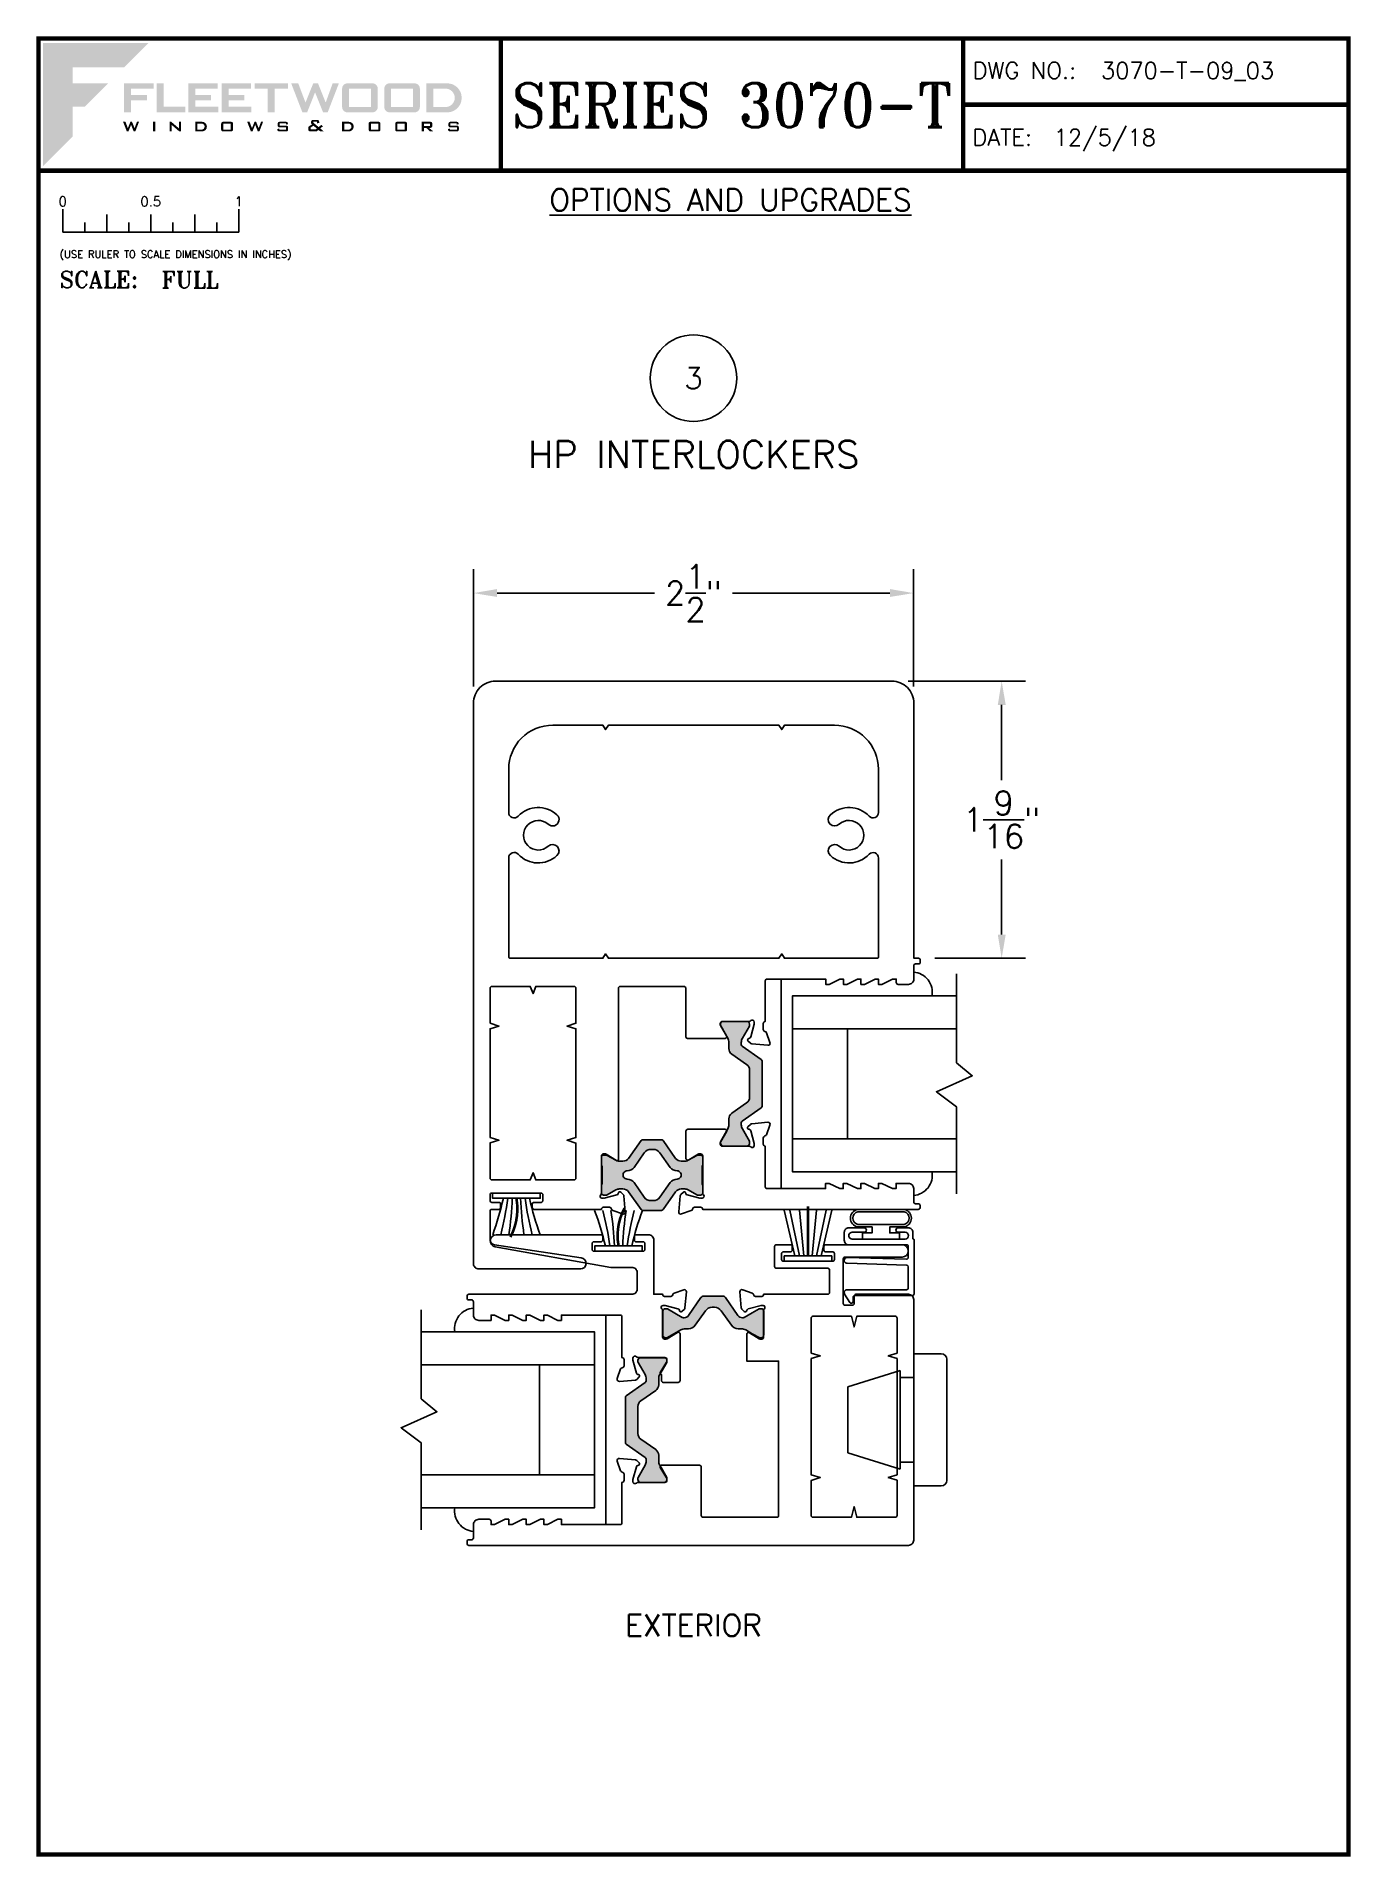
# Paper-space layout 'DETAIL 3' of a CAD drawing. Extents: x 0.3 to 7.8, y 0.1 to 10.4.
# The model-space entities are those that its viewports show. They can reach past a viewport. Long polylines and large blocks are cut down to what shows.
import ezdxf
from ezdxf.enums import TextEntityAlignment as Align

# ---------------------------------------------------------------- set-up
doc = ezdxf.new("R2010")
doc.units = 0
doc.header["$LTSCALE"] = 0.25
doc.header["$MEASUREMENT"] = 0
doc.layers.get('0').update_dxf_attribs({"linetype": 'CONTINUOUS'})
doc.layers.get('DEFPOINTS').update_dxf_attribs({"color": 1, "linetype": 'CONTINUOUS'})
for name, color, linetype in [('DIM', 7, 'CONTINUOUS'), ('GLASS-VINYL', 7, 'CONTINUOUS'), ('I-STRUT', 7, 'CONTINUOUS'), ('MISC', 7, 'CONTINUOUS'), ('SASH', 5, 'CONTINUOUS'), ('SEAL', 7, 'CONTINUOUS'), ('SILL-PAN', 7, 'CONTINUOUS'), ('TEXT', 7, 'CONTINUOUS'), ('VENT', 5, 'CONTINUOUS')]:
    doc.layers.add(name, color=color, linetype=linetype)
doc.layers.add('VP', color=40, linetype='CONTINUOUS', plot=False)
doc.layers.get('VP').off()
doc.styles.add('ROMANS', font='romans')
doc.styles.add('ROMANT', font='romant')
doc.styles.add('SIMPLEX-094', font='simplex.shx', dxfattribs={"height": 0.094})
doc.styles.get("Standard").update_dxf_attribs({"font": 'simplex.shx'})
doc.dimstyles.new('FULL SCALE', dxfattribs={"dimscale": 0.75, "dimtxt": 0.18, "dimasz": 0.18, "dimexe": 0.18, "dimexo": 0.125, "dimgap": 0.09, "dimtad": 0, "dimtih": 1, "dimtoh": 1, "dimdec": 4, "dimzin": 0, "dimdsep": 46, "dimlunit": 4, "dimtxsty": 'Standard', "dimcen": 0.09, "dimadec": 0, "dimazin": 0, "dimtfac": 1, "dimtdec": 4, "dimtofl": 0, "dimtmove": 0, "dimatfit": 3, "dimfxl": 0, "dimtolj": 1, "dimtzin": 0, "dimarcsym": 0})

# ---------------------------------------------------------------- blocks, each defined once
blk = doc.blocks.new('sectball')
blk.add_circle((0, 0), 0.125)
blk.add_attdef('NO', text='', height=0.062).set_placement((0, 0), align=Align.MIDDLE_CENTER)
for tag, p in [('LINE1', (0, -0.2588)), ('LINE2', (0, -0.3864)), ('LINE3', (0, -0.5214))]:
    blk.add_attdef(tag, text='', height=0.078).set_placement(p, align=Align.CENTER)
blk = doc.blocks.new('Fleetwood_Logo_6-10-15')
h = blk.add_hatch(color=154)
h.dxf.hatch_style = 1
h.paths.add_polyline_path([(0.2526, -0.0017), (0.0019, -0.0017), (0.0019, -0.2942), (0.0725, -0.2236), (0.0725, -0.1535), (0.1007, -0.1535), (0.1567, -0.0976), (0.0725, -0.0976), (0.0725, -0.0596), (0.1946, -0.0596)])
h = blk.add_hatch(color=251)
h.dxf.hatch_style = 1
h.paths.add_polyline_path([(0.2487, -0.1256), (0.2112, -0.1256), (0.2112, -0.1102), (0.2647, -0.1102), (0.2647, -0.0976), (0.1946, -0.0976), (0.1946, -0.1667), (0.2112, -0.1667), (0.2112, -0.1377), (0.2487, -0.1377)])
h = blk.add_hatch(color=251)
h.dxf.hatch_style = 1
h.paths.add_polyline_path([(0.2886, -0.0976), (0.272, -0.0976), (0.272, -0.1667), (0.3401, -0.1667), (0.3401, -0.1535), (0.2886, -0.1535)])
h = blk.add_hatch(color=251)
h.dxf.hatch_style = 1
h.paths.add_polyline_path([(0.4175, -0.0976), (0.3474, -0.0976), (0.3474, -0.1667), (0.4185, -0.1667), (0.4185, -0.1534), (0.364, -0.1534), (0.364, -0.1377), (0.4015, -0.1377), (0.4015, -0.1256), (0.364, -0.1256), (0.364, -0.1102), (0.4175, -0.1102)])
h = blk.add_hatch(color=251)
h.dxf.hatch_style = 1
h.paths.add_polyline_path([(0.4965, -0.0976), (0.4264, -0.0976), (0.4264, -0.1667), (0.4975, -0.1667), (0.4975, -0.1534), (0.443, -0.1534), (0.443, -0.1377), (0.4804, -0.1377), (0.4804, -0.1256), (0.443, -0.1256), (0.443, -0.1102), (0.4965, -0.1102)])
h = blk.add_hatch(color=251)
h.dxf.hatch_style = 1
h.paths.add_polyline_path([(0.5842, -0.0976), (0.5054, -0.0976), (0.5054, -0.1102), (0.5365, -0.1102), (0.5365, -0.1667), (0.5531, -0.1667), (0.5531, -0.1102), (0.5842, -0.1102)])
h = blk.add_hatch(color=251)
h.dxf.hatch_style = 1
h.paths.add_polyline_path([(0.6089, -0.0976), (0.5921, -0.0976), (0.6188, -0.1667), (0.63, -0.1667), (0.6489, -0.1192), (0.6679, -0.1667), (0.6789, -0.1667), (0.7056, -0.0976), (0.6908, -0.0976), (0.6742, -0.1433), (0.6558, -0.0976), (0.6446, -0.0976), (0.6261, -0.1433)])
h = blk.add_hatch(color=251)
h.dxf.hatch_style = 1
h.paths.add_polyline_path([(0.7853, -0.0976), (0.726, -0.0976, 0.414214), (0.7133, -0.1102), (0.7133, -0.154, 0.414214), (0.726, -0.1667), (0.7853, -0.1667, 0.414214), (0.798, -0.154), (0.798, -0.1102, 0.414214)])
h.paths.add_polyline_path([(0.7819, -0.1102), (0.7819, -0.154), (0.7294, -0.154), (0.7294, -0.1102)], flags=16)
h = blk.add_hatch(color=251)
h.dxf.hatch_style = 1
h.paths.add_polyline_path([(0.8856, -0.0976), (0.8262, -0.0976, 0.414214), (0.8136, -0.1102), (0.8136, -0.154, 0.414214), (0.8262, -0.1667), (0.8856, -0.1667, 0.414214), (0.8982, -0.154), (0.8982, -0.1102, 0.414214)])
h.paths.add_polyline_path([(0.8822, -0.1102), (0.8822, -0.154), (0.8296, -0.154), (0.8296, -0.1102)], flags=16)
h = blk.add_hatch(color=251)
h.dxf.hatch_style = 1
h.paths.add_polyline_path([(0.9632, -0.0976), (0.914, -0.0976), (0.914, -0.1667), (0.9632, -0.1667, 1)])
h.paths.add_polyline_path([(0.9301, -0.1102), (0.9593, -0.1102, -1), (0.9593, -0.154), (0.9301, -0.154)], flags=16)
h = blk.add_hatch(color=7)
h.dxf.hatch_style = 1
h.paths.add_polyline_path([(0.2301, -0.1891), (0.2251, -0.1891), (0.2196, -0.2043), (0.2134, -0.1891), (0.2097, -0.1891), (0.2035, -0.2043), (0.1978, -0.1891), (0.1922, -0.1891), (0.2011, -0.2121), (0.2048, -0.2121), (0.2112, -0.1963), (0.2175, -0.2121), (0.2212, -0.2121)])
h = blk.add_hatch(color=7)
h.dxf.hatch_style = 1
h.paths.add_polyline_path([(0.2691, -0.1891), (0.2637, -0.1891), (0.2637, -0.2118), (0.2637, -0.2121), (0.2691, -0.2121)])
h = blk.add_hatch(color=7)
h.dxf.hatch_style = 1
h.paths.add_polyline_path([(0.3077, -0.1964), (0.3259, -0.2121), (0.3298, -0.2121), (0.3298, -0.1891), (0.325, -0.1891), (0.325, -0.2047), (0.3067, -0.1891), (0.3029, -0.1891), (0.3029, -0.2121), (0.3077, -0.2121)])
h = blk.add_hatch(color=7)
h.dxf.hatch_style = 1
h.paths.add_polyline_path([(0.3801, -0.1891), (0.3637, -0.1891), (0.3637, -0.2121), (0.3801, -0.2121, 1)])
h.paths.add_polyline_path([(0.3691, -0.2079), (0.3691, -0.1933), (0.3788, -0.1933, -1), (0.3788, -0.2079)], flags=16)
h = blk.add_hatch(color=7)
h.dxf.hatch_style = 1
h.paths.add_polyline_path([(0.4537, -0.2079), (0.4537, -0.1933, 0.414214), (0.4495, -0.1891), (0.4297, -0.1891, 0.414214), (0.4255, -0.1933), (0.4255, -0.2079, 0.414214), (0.4297, -0.2121), (0.4495, -0.2121, 0.414214)])
h.paths.add_polyline_path([(0.4308, -0.2079), (0.4308, -0.1933), (0.4484, -0.1933), (0.4484, -0.2079)], flags=16)
h = blk.add_hatch(color=7)
h.dxf.hatch_style = 1
h.paths.add_polyline_path([(0.5253, -0.1891), (0.5203, -0.1891), (0.5148, -0.2043), (0.5087, -0.1891), (0.5049, -0.1891), (0.4988, -0.2043), (0.493, -0.1891), (0.4874, -0.1891), (0.4963, -0.2121), (0.5001, -0.2121), (0.5064, -0.1963), (0.5127, -0.2121), (0.5164, -0.2121)])
h = blk.add_hatch(color=7)
h.dxf.hatch_style = 1
h.paths.add_polyline_path([(0.5801, -0.1891), (0.5643, -0.1891, 0.414214), (0.56, -0.1933), (0.56, -0.1981, 0.414214), (0.5643, -0.2024), (0.58, -0.2024), (0.58, -0.2078), (0.5637, -0.2078), (0.5637, -0.2052), (0.5591, -0.2062), (0.5591, -0.2078, 0.414214), (0.5634, -0.2121), (0.5805, -0.2121, 0.414214), (0.5848, -0.2078), (0.5848, -0.2024, 0.414214), (0.5805, -0.1982), (0.5648, -0.1982), (0.5648, -0.193), (0.5798, -0.193), (0.5798, -0.1958), (0.5843, -0.1948), (0.5843, -0.1933, 0.414214)])
h = blk.add_hatch(color=7)
h.dxf.hatch_style = 1
h.paths.add_polyline_path([(0.645, -0.1913, -0.222262), (0.6447, -0.1906), (0.6447, -0.1892), (0.6535, -0.1892), (0.6535, -0.193), (0.6587, -0.1918), (0.6587, -0.189, 0.414214), (0.6544, -0.1847), (0.6437, -0.1847, 0.414214), (0.6394, -0.189), (0.6394, -0.1922, 0.222262), (0.6407, -0.1948), (0.6415, -0.1955), (0.6345, -0.1998, 0.260684), (0.6329, -0.2027), (0.6329, -0.2078, 0.414214), (0.6372, -0.2121), (0.6514, -0.2121, 0.17577), (0.6536, -0.2113), (0.657, -0.2085), (0.6614, -0.2121), (0.6699, -0.2121), (0.6613, -0.2049), (0.6676, -0.1997), (0.6637, -0.1964), (0.6574, -0.2017)])
h.paths.add_polyline_path([(0.6532, -0.2052), (0.6509, -0.2072, -0.17577), (0.6502, -0.2074), (0.6382, -0.2074), (0.6382, -0.2033, -0.260684), (0.6387, -0.2025), (0.6451, -0.1985)], flags=16)
h = blk.add_hatch(color=7)
h.dxf.hatch_style = 1
h.paths.add_polyline_path([(0.7294, -0.1891), (0.713, -0.1891), (0.713, -0.2121), (0.7294, -0.2121, 1)])
h.paths.add_polyline_path([(0.7184, -0.2079), (0.7184, -0.1933), (0.7281, -0.1933, -1), (0.7281, -0.2079)], flags=16)
h = blk.add_hatch(color=7)
h.dxf.hatch_style = 1
h.paths.add_polyline_path([(0.8045, -0.2079), (0.8045, -0.1933, 0.414214), (0.8003, -0.1891), (0.7805, -0.1891, 0.414214), (0.7763, -0.1933), (0.7763, -0.2079, 0.414214), (0.7805, -0.2121), (0.8003, -0.2121, 0.414214)])
h.paths.add_polyline_path([(0.7816, -0.2079), (0.7816, -0.1933), (0.7992, -0.1933), (0.7992, -0.2079)], flags=16)
h = blk.add_hatch(color=7)
h.dxf.hatch_style = 1
h.paths.add_polyline_path([(0.8678, -0.2079), (0.8678, -0.1933, 0.414214), (0.8636, -0.1891), (0.8438, -0.1891, 0.414214), (0.8396, -0.1933), (0.8396, -0.2079, 0.414214), (0.8438, -0.2121), (0.8636, -0.2121, 0.414214)])
h.paths.add_polyline_path([(0.8449, -0.2079), (0.8449, -0.1933), (0.8624, -0.1933), (0.8624, -0.2079)], flags=16)
h = blk.add_hatch(color=7)
h.dxf.hatch_style = 1
h.paths.add_polyline_path([(0.9277, -0.1993), (0.9277, -0.1933, 0.414214), (0.9235, -0.1891), (0.9028, -0.1891), (0.9028, -0.2121), (0.9082, -0.2121), (0.9082, -0.2035), (0.9131, -0.2035), (0.9224, -0.2121), (0.9303, -0.2121), (0.9197, -0.2035), (0.9235, -0.2035, 0.414214)])
h.paths.add_polyline_path([(0.9082, -0.1993), (0.9082, -0.1933), (0.9214, -0.1933, -0.414214), (0.9224, -0.1943), (0.9224, -0.1983, -0.414214), (0.9214, -0.1993)], flags=16)
h = blk.add_hatch(color=7)
h.dxf.hatch_style = 1
h.paths.add_polyline_path([(0.9867, -0.1982), (0.971, -0.1982), (0.971, -0.193), (0.9859, -0.193), (0.9859, -0.1958), (0.9905, -0.1948), (0.9905, -0.1933, 0.414214), (0.9863, -0.1891), (0.9705, -0.1891, 0.414214), (0.9662, -0.1933), (0.9662, -0.1981, 0.414214), (0.9705, -0.2024), (0.9862, -0.2024), (0.9862, -0.2078), (0.9699, -0.2078), (0.9699, -0.2052), (0.9653, -0.2062), (0.9653, -0.2078, 0.414214), (0.9696, -0.2121), (0.9867, -0.2121, 0.414214), (0.991, -0.2078), (0.991, -0.2024, 0.414214)])
blk = doc.blocks.new('A-SIZE_P')
at = {"const_width": 0.025}
blk.add_lwpolyline([(0.313, 0.125), (7.751, 0.125), (7.751, 10.437), (0.313, 10.437)], close=True, dxfattribs=at)
for points in [[(2.938, 10.437), (2.938, 9.687)], [(5.563, 10.437), (5.563, 9.687)], [(5.563, 10.062), (7.751, 10.062)], [(0.313, 9.687), (7.751, 9.687)]]:
    blk.add_lwpolyline(points, dxfattribs=at)
at = {"xscale": 2.387023416083395, "yscale": 2.387023416083395, "zscale": 2.387023416083395}
blk.add_blockref('Fleetwood_Logo_6-10-15', (0.334, 10.416), dxfattribs=at)
for s, style, p in [('DWG NO.:', 'SIMPLEX-094', (5.617, 10.209)), ('DATE:', 'SIMPLEX-094', (5.616, 9.829)), ('SCALE:', 'ROMANT', (0.433, 9.022))]:
    blk.add_text(s, height=0.094, dxfattribs=dict(style=style)).set_placement(p)
for tag, p, style in [('DWG_NO', (6.346, 10.209), 'SIMPLEX-094'), ('DATE', (6.077, 9.829), 'SIMPLEX-094'), ('SCALE', (1.011, 9.02), 'ROMANT')]:
    blk.add_attdef(tag, p, '', height=0.094, dxfattribs=dict(style=style))
for tag, height, style, width, p, p2 in [('DWG_NO_F', 0.094, 'SIMPLEX-094', 1.745692, (6.347, 10.209), (7.683, 10.209)), ('PRODUCT', 0.25, 'ROMANT', 1.390728, (3.001, 9.934), (5.5, 9.934))]:
    blk.add_attdef(tag, text='', height=height, dxfattribs=dict(style=style, width=width)).set_placement(p, p2, align=Align.FIT)
blk = doc.blocks.new('Full')
for p, q in [((0.137, -0.219), (0.137, -0.35)), ((0.262, -0.294), (0.262, -0.35)), ((0.387, -0.249), (0.387, -0.35)), ((0.512, -0.294), (0.512, -0.35)), ((0.637, -0.249), (0.637, -0.35)), ((0.762, -0.294), (0.762, -0.35)), ((0.887, -0.249), (0.887, -0.35)), ((1.012, -0.294), (1.012, -0.35)), ((1.137, -0.219), (1.137, -0.35)), ((0.137, -0.35), (1.137, -0.35))]:
    blk.add_line(p, q)
for s, p in [('0', (0.137, -0.219)), ('0.5', (0.637, -0.219)), ('1', (1.137, -0.219))]:
    blk.add_text(s, height=0.055).set_placement(p, align=Align.BOTTOM_CENTER)
at = {"style": 'ROMANS'}
blk.add_text('(USE RULER TO SCALE DIMENSIONS IN INCHES)', height=0.04115, dxfattribs=at).set_placement((0.12, -0.495))
blk = doc.blocks.new('*D46')
at = {"layer": 'DEFPOINTS', "color": 0}
for p in [(5.282, 7.288), (2.782, 6.663), (5.282, 6.663)]:
    blk.add_point(p, dxfattribs=at)
at = {"layer": 'SILL-PAN', "color": 0, "lineweight": -2}
for p, q in [((2.782, 6.757), (2.782, 7.423)), ((5.282, 6.757), (5.282, 7.423)), ((2.917, 7.288), (3.81, 7.288)), ((5.147, 7.288), (4.254, 7.288))]:
    blk.add_line(p, q, dxfattribs=at)
at = {"layer": 'SILL-PAN', "color": 0}
for points in [[(2.917, 7.311), (2.917, 7.266), (2.782, 7.288)], [(5.147, 7.311), (5.147, 7.266), (5.282, 7.288)]]:
    blk.add_solid(points, dxfattribs=at)
at = {"layer": 'SILL-PAN', "color": 0, "insert": (4.032, 7.288), "char_height": 0.135, "attachment_point": 5}
blk.add_mtext('\\A1;2{\\H1.000000x;\\S1/2;}"', dxfattribs=at)
blk = doc.blocks.new('*D47')
at = {"layer": 'DEFPOINTS', "color": 0}
for p in [(5.157, 6.788), (5.308, 5.214), (5.782, 5.214)]:
    blk.add_point(p, dxfattribs=at)
at = {"layer": 'SILL-PAN', "color": 0, "lineweight": -2}
for p, q in [((5.251, 6.788), (5.917, 6.788)), ((5.782, 6.653), (5.782, 6.226)), ((5.782, 5.349), (5.782, 5.776)), ((5.402, 5.214), (5.917, 5.214))]:
    blk.add_line(p, q, dxfattribs=at)
at = {"layer": 'SILL-PAN', "color": 0}
for points in [[(5.76, 6.653), (5.805, 6.653), (5.782, 6.788)], [(5.76, 5.349), (5.805, 5.349), (5.782, 5.214)]]:
    blk.add_solid(points, dxfattribs=at)
at = {"layer": 'SILL-PAN', "color": 0, "insert": (5.782, 6.001), "char_height": 0.135, "attachment_point": 5}
blk.add_mtext('\\A1;1{\\H1.000000x;\\S9/16;}"', dxfattribs=at)
blk = doc.blocks.new('25064-18mmX6mm-I-STRUT')
at = {"layer": 'I-STRUT'}
h = blk.add_hatch(color=256, dxfattribs=at)
h.dxf.hatch_style = 1
h.paths.add_polyline_path([(-0.22, 0.353, 0.57735), (-0.234, 0.33), (-0.195, 0.257, -0.131652), (-0.189, 0.233), (-0.189, 0.199, 0.244698), (-0.172, 0.167), (-0.088, 0.108, -0.244698), (-0.071, 0.076), (-0.071, -0.077, -0.244698), (-0.088, -0.11), (-0.172, -0.169, 0.244698), (-0.189, -0.201), (-0.189, -0.235, -0.131652), (-0.195, -0.258), (-0.235, -0.327, 0.245227), (-0.235, -0.335, 0.507805), (-0.22, -0.355), (-0.087, -0.355, 0.57735), (-0.073, -0.332), (-0.112, -0.258, -0.131652), (-0.118, -0.235), (-0.118, -0.224, -0.244698), (-0.113, -0.214), (-0.005, -0.138, 0.244698), (0, -0.129), (0, -0.127), (0, 0.127, 0.244698), (-0.005, 0.137), (-0.113, 0.212, -0.244698), (-0.118, 0.222), (-0.118, 0.233, -0.131652), (-0.112, 0.257), (-0.072, 0.326, 0.245227), (-0.072, 0.333, 0.507805), (-0.087, 0.353)])
blk.add_lwpolyline([(0, -0.13), (0, -0.127), (0, 0.127, 0.244698), (-0.005, 0.137), (-0.113, 0.212, -0.244698), (-0.118, 0.222), (-0.118, 0.233, -0.131652), (-0.112, 0.257), (-0.072, 0.326, 0.131652), (-0.071, 0.33), (-0.071, 0.338, 0.414214), (-0.087, 0.353), (-0.22, 0.353, 0.414214), (-0.236, 0.338), (-0.236, 0.33, 0.131652), (-0.235, 0.326), (-0.195, 0.257, -0.131652), (-0.189, 0.233), (-0.189, 0.199, 0.244698), (-0.172, 0.167), (-0.088, 0.108, -0.244698), (-0.071, 0.076), (-0.071, -0.077, -0.244698), (-0.088, -0.11), (-0.172, -0.169, 0.244698), (-0.189, -0.201), (-0.189, -0.235, -0.131652), (-0.195, -0.258), (-0.235, -0.327, 0.131652), (-0.236, -0.331), (-0.236, -0.339, 0.414214), (-0.22, -0.355), (-0.087, -0.355, 0.414214), (-0.071, -0.339), (-0.071, -0.331, 0.131652), (-0.072, -0.327), (-0.112, -0.258, -0.131652), (-0.118, -0.235), (-0.118, -0.224, -0.244698), (-0.113, -0.214), (-0.005, -0.138, 0.244698), (0, -0.129)], format="xyb", dxfattribs=at)
blk = doc.blocks.new('25065-14.6mmX10.2mm-I-STRUT')
at = {"layer": 'I-STRUT'}
h = blk.add_hatch(color=256, dxfattribs=at)
h.dxf.hatch_style = 1
h.paths.add_polyline_path([(-0.221, 0.196, 0.242889), (-0.231, 0.201), (-0.283, 0.201), (-0.336, 0.201, 0.242889), (-0.346, 0.196), (-0.417, 0.095, -0.242889), (-0.449, 0.079), (-0.47, 0.079, -0.131652), (-0.489, 0.084), (-0.538, 0.112, 0.317667), (-0.551, 0.111, 0.6401), (-0.571, 0.102), (-0.571, 0.059, 0.236068), (-0.567, 0.051), (-0.567, -0.051, 0.236068), (-0.571, -0.059), (-0.571, -0.102, 0.6401), (-0.551, -0.111, 0.317667), (-0.538, -0.112), (-0.489, -0.084, -0.131652), (-0.47, -0.079), (-0.449, -0.079, -0.242889), (-0.417, -0.095), (-0.346, -0.196, 0.242889), (-0.336, -0.201), (-0.283, -0.201), (-0.231, -0.201, 0.242889), (-0.221, -0.196), (-0.15, -0.095, -0.242889), (-0.118, -0.079), (-0.097, -0.079, -0.131652), (-0.078, -0.084), (-0.029, -0.112, 0.317667), (-0.016, -0.111, 0.6401), (0.004, -0.102), (0.004, -0.059, 0.236068), (0, -0.051), (0, 0.051, 0.236068), (0.004, 0.059), (0.004, 0.102, 0.6401), (-0.016, 0.111, 0.317667), (-0.029, 0.112), (-0.078, 0.084, -0.131652), (-0.097, 0.079), (-0.118, 0.079, -0.242889), (-0.15, 0.095)])
h.paths.add_polyline_path([(-0.181, 0.044, 0.244669), (-0.142, 0.024, -1.006741), (-0.142, -0.023, 0.244669), (-0.181, -0.043), (-0.239, -0.126, -0.242889), (-0.278, -0.145), (-0.283, -0.145), (-0.289, -0.145, -0.242889), (-0.328, -0.126), (-0.386, -0.043, 0.244669), (-0.425, -0.023, -1.006741), (-0.425, 0.024, 0.244669), (-0.386, 0.044), (-0.328, 0.126, -0.242889), (-0.289, 0.146), (-0.283, 0.146), (-0.278, 0.146, -0.242889), (-0.239, 0.126)], flags=16)
for points in [[(-0.571, -0.059), (-0.571, -0.102, 0.414214), (-0.559, -0.114), (-0.544, -0.114, 0.131652), (-0.538, -0.112), (-0.489, -0.084, -0.131652), (-0.47, -0.079), (-0.449, -0.079, -0.242889), (-0.417, -0.095), (-0.346, -0.196, 0.242889), (-0.336, -0.201), (-0.283, -0.201), (-0.231, -0.201, 0.242889), (-0.221, -0.196), (-0.15, -0.095, -0.242889), (-0.118, -0.079), (-0.097, -0.079, -0.131652), (-0.078, -0.084), (-0.029, -0.112, 0.131652), (-0.023, -0.114), (-0.008, -0.114, 0.414214), (0.004, -0.102), (0.004, -0.059, 0.236068), (0, -0.051), (0, 0.051, 0.236068), (0.004, 0.059), (0.004, 0.102, 0.414214), (-0.008, 0.114), (-0.023, 0.114, 0.131652), (-0.029, 0.112), (-0.078, 0.084, -0.131652), (-0.097, 0.079), (-0.118, 0.079, -0.242889), (-0.15, 0.095), (-0.221, 0.196, 0.242889), (-0.231, 0.201), (-0.283, 0.201), (-0.336, 0.201, 0.242889), (-0.346, 0.196), (-0.417, 0.095, -0.242889), (-0.449, 0.079), (-0.47, 0.079, -0.131652), (-0.489, 0.084), (-0.538, 0.112, 0.131652), (-0.544, 0.114), (-0.559, 0.114, 0.414214), (-0.571, 0.102), (-0.571, 0.059, 0.236068), (-0.567, 0.051), (-0.567, -0.051, 0.236068)], [(-0.425, -0.023, -0.244669), (-0.386, -0.043), (-0.328, -0.126, 0.242889), (-0.289, -0.145), (-0.283, -0.145), (-0.278, -0.145, 0.242889), (-0.239, -0.126), (-0.181, -0.043, -0.244669), (-0.142, -0.023, 1.006741), (-0.142, 0.024, -0.244669), (-0.181, 0.044), (-0.239, 0.126, 0.242889), (-0.278, 0.146), (-0.283, 0.146), (-0.289, 0.146, 0.242889), (-0.328, 0.126), (-0.386, 0.044, -0.244669), (-0.425, 0.024, 1.006741)]]:
    blk.add_lwpolyline(points, format="xyb", close=True, dxfattribs=at)
blk = doc.blocks.new('3727-2-THERMAL-SLIDING-INTERLOCKER')
at = {"layer": 'VENT'}
blk.add_lwpolyline([(1.181, -0.57), (1.235, -0.551, 0.263725), (1.243, -0.542, -0.359508), (1.254, -0.532), (1.289, -0.532, -0.414214), (1.301, -0.544), (2.525, -0.544, 0.414214), (2.535, -0.534), (2.535, -0.522, 0.414214), (2.525, -0.512), (2.509, -0.512, -0.414214), (2.499, -0.502), (2.499, -0.426, 0.414214), (2.469, -0.396), (2.399, -0.396), (2.399, -0.426), (2.379, -0.426), (2.319, -0.396), (2.299, -0.396), (2.299, -0.426), (2.279, -0.426), (2.219, -0.396), (2.199, -0.396), (2.199, -0.426), (2.179, -0.426), (2.119, -0.396), (2.099, -0.396), (2.099, -0.426), (2.079, -0.426), (2.019, -0.396), (1.999, -0.396), (1.999, -0.426), (1.666, -0.426, -0.414214), (1.656, -0.416), (1.656, -0.185, -0.414214), (1.645, -0.173), (1.645, -0.138, -0.359508), (1.654, -0.127, 0.263725), (1.663, -0.12), (1.683, -0.065), (1.683, -0.065, 0.548619), (1.671, -0.049), (1.579, -0.057, 0.176327), (1.572, -0.061), (1.558, -0.075, 0.57735), (1.561, -0.088), (1.566, -0.089, -0.267949), (1.574, -0.097), (1.593, -0.169, -0.065543), (1.594, -0.172), (1.594, -0.181, -0.6885), (1.574, -0.189, 0.213422), (1.565, -0.185), (1.412, -0.185, -0.414214), (1.401, -0.173), (1.401, -0.165, -0.137872), (1.403, -0.159), (1.436, -0.104, 0.585524), (1.427, -0.089), (1.216, -0.089, 0.414214), (1.206, -0.099), (1.206, -0.254, 0.585524), (1.222, -0.263), (1.275, -0.23, -0.137872), (1.281, -0.229), (1.289, -0.229, -0.414214), (1.301, -0.24), (1.301, -0.452, 0.213422), (1.305, -0.461, -0.6885), (1.297, -0.481), (1.288, -0.481, -0.065543), (1.285, -0.481), (1.213, -0.462, -0.267949), (1.205, -0.453), (1.204, -0.449, 0.57735), (1.191, -0.446), (1.177, -0.46, 0.176327), (1.173, -0.467), (1.165, -0.558, 0.548619), (1.181, -0.57)], format="xyb", close=True, dxfattribs=at)
blk = doc.blocks.new('3731-HP-THERMAL-INTERLOCKER')
at = {"layer": 'VENT'}
for points in [[(0.714, 0.713), (0.688, 0.713), (0.688, 2.162, 0.414214), (0.563, 2.287), (-1.688, 2.287, 0.414214), (-1.813, 2.162), (-1.813, -1.021, 0.414214), (-1.782, -1.051), (-1.205, -1.051, 0.928445), (-1.201, -0.987), (-1.693, -0.914, -0.3714), (-1.719, -0.884), (-1.719, -0.723, -0.414214), (-1.709, -0.713), (-1.669, -0.713, 0.414214), (-1.659, -0.703), (-1.659, -0.683, 0.414214), (-1.669, -0.673), (-1.709, -0.673, -0.414214), (-1.719, -0.663), (-1.719, -0.63, -0.414214), (-1.709, -0.62), (-1.429, -0.62, -0.414214), (-1.419, -0.63), (-1.419, -0.663, -0.414214), (-1.429, -0.673), (-1.469, -0.673, 0.414214), (-1.479, -0.683), (-1.479, -0.703, 0.414214), (-1.469, -0.713), (-1.086, -0.713, -0.414214), (-1.075, -0.701), (-1.04, -0.701, -0.359508), (-1.029, -0.711, 0.263725), (-1.021, -0.72), (-0.967, -0.739), (-0.967, -0.739, 0.548619), (-0.951, -0.727), (-0.959, -0.636, 0.176327), (-0.962, -0.629), (-0.976, -0.615, 0.57735), (-0.989, -0.618), (-0.991, -0.622, -0.267949), (-0.999, -0.631), (-1.071, -0.65, -0.065543), (-1.074, -0.65), (-1.083, -0.65, -0.6885), (-1.09, -0.63, 0.213422), (-1.086, -0.621), (-1.086, -0.409, -0.414214), (-1.075, -0.398), (-1.066, -0.398, -0.137872), (-1.06, -0.399), (-1.001, -0.435, 0.585524), (-0.99, -0.429), (-0.99, 0.543, -0.414214), (-0.98, 0.553), (-0.617, 0.553, -0.414214), (-0.607, 0.543), (-0.607, 0.268, 0.414214), (-0.597, 0.258), (-0.384, 0.258, 0.585524), (-0.376, 0.273), (-0.409, 0.329, -0.137872), (-0.411, 0.335), (-0.411, 0.343, -0.414214), (-0.4, 0.355), (-0.247, 0.355, 0.213422), (-0.238, 0.359, -0.6885), (-0.218, 0.351), (-0.218, 0.342, -0.065543), (-0.219, 0.339), (-0.238, 0.267, -0.267949), (-0.246, 0.259), (-0.25, 0.258, 0.57735), (-0.254, 0.245), (-0.24, 0.231, 0.176327), (-0.233, 0.227), (-0.141, 0.219, 0.548619), (-0.129, 0.235), (-0.129, 0.235), (-0.149, 0.29, 0.263725), (-0.158, 0.297, -0.359508), (-0.167, 0.309), (-0.167, 0.343, -0.414214), (-0.156, 0.355), (-0.156, 0.585, -0.414214), (-0.146, 0.595), (0.188, 0.595), (0.188, 0.565), (0.207, 0.565), (0.267, 0.595), (0.288, 0.595), (0.288, 0.565), (0.308, 0.565), (0.368, 0.595), (0.387, 0.595), (0.387, 0.565), (0.408, 0.565), (0.468, 0.595), (0.487, 0.595), (0.487, 0.565), (0.507, 0.565), (0.567, 0.595), (0.588, 0.595), (0.588, 0.575, 0.414214), (0.598, 0.565), (0.658, 0.565, 0.414214), (0.688, 0.595), (0.688, 0.671, -0.414214), (0.697, 0.681), (0.714, 0.681, 0.414214), (0.724, 0.691), (0.724, 0.703, 0.414214)], [(-1.388, 1.474, 2.265582), (-1.388, 1.35, -1), (-1.339, 1.296, -0.409861), (-1.559, 1.304, 0.679468), (-1.613, 1.283), (-1.613, 0.723, 0.414214), (-1.603, 0.713), (-1.078, 0.713), (-1.063, 0.738), (-1.047, 0.713), (-0.078, 0.713), (-0.062, 0.738), (-0.047, 0.713), (0.478, 0.713, 0.414214), (0.487, 0.723), (0.487, 1.283, 0.679468), (0.434, 1.304, -0.409861), (0.214, 1.296, -1), (0.263, 1.35, 2.265582), (0.263, 1.474, -1), (0.214, 1.528, -0.409861), (0.434, 1.52, 0.679468), (0.487, 1.541), (0.487, 1.787, 0.414214), (0.237, 2.037), (-0.047, 2.037), (-0.062, 2.012), (-0.078, 2.037), (-1.047, 2.037), (-1.063, 2.012), (-1.078, 2.037), (-1.363, 2.037, 0.414214), (-1.613, 1.787), (-1.613, 1.541, 0.679468), (-1.559, 1.52, -0.409861), (-1.339, 1.528, -1)], [(-1.719, 0.344), (-1.668, 0.328), (-1.719, 0.313), (-1.719, -0.304), (-1.668, -0.32), (-1.719, -0.335), (-1.719, -0.535, 0.414214), (-1.709, -0.545), (-1.49, -0.545), (-1.474, -0.505), (-1.459, -0.545), (-1.241, -0.545, 0.414214), (-1.231, -0.535), (-1.231, -0.336), (-1.281, -0.32), (-1.231, -0.305), (-1.231, 0.313), (-1.281, 0.328), (-1.231, 0.344), (-1.231, 0.543, 0.414214), (-1.241, 0.553), (-1.459, 0.553), (-1.474, 0.513), (-1.49, 0.553), (-1.709, 0.553, 0.414214), (-1.719, 0.543)]]:
    blk.add_lwpolyline(points, format="xyb", close=True, dxfattribs=at)
blk = doc.blocks.new('*U93')
for centre, radius, start, end in [((-0.404, 1.932), 1.908, 283.1392, 289.6208), ((-0.262, 2.087), 2.059, 278.1427, 284.0155), ((-0.052, 2.023), 2.001, 272.3452, 278.2997), ((-0.052, -2.023), 2.001, 81.7003, 87.6548), ((-0.262, -2.087), 2.059, 75.9845, 81.8573), ((-0.404, -1.932), 1.908, 70.3792, 76.8608)]:
    blk.add_arc(centre, radius, start, end)
at = {"layer": 'SEAL'}
blk.add_lwpolyline([(0, -0.135), (0, 0.135), (0.03, 0.135), (0.03, -0.135)], close=True, dxfattribs=at)
at = {"layer": 'SEAL', "const_width": 0.015}
blk.add_lwpolyline([(0.03, 0, 0.167343), (0.25, 0.034)], format="xyb", dxfattribs=at)
at = {"flags": 9}
for tag, p in [('MANUFACTURER_PART_#', (0, -0.199)), ('FLEETWOOD_PART_#', (-0.001, -0.249))]:
    blk.add_attdef(tag, p, '', height=0.0312, dxfattribs=at)
blk = doc.blocks.new('*U95')
for name, p in [('3731-HP-THERMAL-INTERLOCKER', (0, 0)), ('25064-18mmX6mm-I-STRUT', (-0.174, 0.002)), ('3727-2-THERMAL-SLIDING-INTERLOCKER', (-1.812, -0.169)), ('25065-14.6mmX10.2mm-I-STRUT', (-0.515, -0.518))]:
    blk.add_blockref(name, p)
at = {"layer": 'SEAL', "xscale": -1, "rotation": 90}
blk.add_blockref('*U93', (-1.569, -0.62), dxfattribs=at)
blk = doc.blocks.new('3728-1-FIXED-INTERLOCKER')
at = {"layer": 'VENT', "linetype": 'Continuous'}
blk.add_lwpolyline([(-0.917, 0.72), (-0.971, 0.739), (-0.972, 0.739, 0.548619), (-0.987, 0.727), (-0.979, 0.636, 0.176327), (-0.976, 0.629), (-0.962, 0.615, 0.57735), (-0.949, 0.618), (-0.947, 0.622, -0.267949), (-0.939, 0.631), (-0.867, 0.65, -0.065543), (-0.864, 0.65), (-0.855, 0.65, -0.6885), (-0.848, 0.63, 0.213422), (-0.852, 0.621), (-0.852, 0.471, -0.414214), (-0.863, 0.459), (-0.872, 0.459, -0.137872), (-0.878, 0.461), (-0.933, 0.495, 0.585524), (-0.948, 0.486), (-0.948, 0.334), (-0.767, 0.334), (-0.767, -0.543, -0.414214), (-0.777, -0.553), (-1.196, -0.553, -0.414214), (-1.206, -0.543), (-1.206, -0.268, 0.414214), (-1.216, -0.258), (-1.432, -0.258, 0.585524), (-1.439, -0.27), (-1.403, -0.329, -0.137872), (-1.401, -0.335), (-1.401, -0.343, -0.414214), (-1.413, -0.355), (-1.565, -0.355, 0.213422), (-1.574, -0.359, -0.6885), (-1.594, -0.351), (-1.594, -0.342, -0.065543), (-1.594, -0.339), (-1.575, -0.267, -0.267949), (-1.566, -0.259), (-1.562, -0.258, 0.57735), (-1.559, -0.245), (-1.573, -0.231, 0.176327), (-1.58, -0.227), (-1.671, -0.219, 0.548619), (-1.683, -0.235), (-1.683, -0.235), (-1.664, -0.289, 0.263725), (-1.655, -0.297, -0.359508), (-1.645, -0.308), (-1.645, -0.343, -0.414214), (-1.657, -0.355), (-1.657, -0.585, -0.414214), (-1.667, -0.595), (-2, -0.595), (-2, -0.565), (-2.02, -0.565), (-2.08, -0.595), (-2.1, -0.595), (-2.1, -0.565), (-2.12, -0.565), (-2.18, -0.595), (-2.2, -0.595), (-2.2, -0.565), (-2.22, -0.565), (-2.28, -0.595), (-2.3, -0.595), (-2.3, -0.565), (-2.32, -0.565), (-2.38, -0.595), (-2.4, -0.595), (-2.4, -0.575, 0.414214), (-2.41, -0.565), (-2.47, -0.565, 0.414214), (-2.5, -0.595), (-2.5, -0.671, -0.414214), (-2.51, -0.681), (-2.526, -0.681, 0.414214), (-2.536, -0.691), (-2.536, -0.703, 0.414214), (-2.526, -0.713), (-0.03, -0.713, 0.414214), (0, -0.683), (0, 0.683, 0.414214), (-0.03, 0.713), (-0.328, 0.713, 0.414214), (-0.338, 0.703), (-0.338, 0.661, -0.414214), (-0.348, 0.651), (-0.39, 0.651, -0.414214), (-0.4, 0.661), (-0.4, 0.914, -0.414214), (-0.39, 0.924), (-0.066, 0.924, 1), (-0.066, 0.994), (-0.5, 0.994, 0.414214), (-0.51, 0.984), (-0.51, 0.964, 0.414214), (-0.5, 0.954), (-0.46, 0.954, -0.414214), (-0.45, 0.944), (-0.45, 0.911, -0.414214), (-0.46, 0.901), (-0.74, 0.901, -0.414214), (-0.75, 0.911), (-0.75, 0.944, -0.414214), (-0.74, 0.954), (-0.7, 0.954, 0.414214), (-0.69, 0.964), (-0.69, 0.984, 0.414214), (-0.7, 0.994), (-0.78, 0.994, 0.414214), (-0.79, 0.984), (-0.79, 0.871, 0.414214), (-0.78, 0.861), (-0.488, 0.861, -0.414214), (-0.478, 0.851), (-0.478, 0.723, -0.414214), (-0.488, 0.713), (-0.852, 0.713, -0.414214), (-0.863, 0.701), (-0.898, 0.701, -0.359508), (-0.909, 0.711, 0.263725), (-0.917, 0.72), (-0.971, 0.739), (-0.972, 0.739, 0.548619), (-0.987, 0.727), (-0.979, 0.636)], format="xyb", dxfattribs=at)
blk.add_lwpolyline([(-0.094, -0.343), (-0.144, -0.328), (-0.094, -0.312), (-0.094, 0.348), (-0.144, 0.363), (-0.094, 0.379), (-0.094, 0.578, 0.414214), (-0.104, 0.588), (-0.323, 0.588), (-0.338, 0.528), (-0.354, 0.588), (-0.572, 0.588, 0.414214), (-0.582, 0.578), (-0.582, 0.379), (-0.531, 0.363), (-0.582, 0.348), (-0.582, -0.313), (-0.531, -0.328), (-0.582, -0.344), (-0.582, -0.543, 0.414214), (-0.572, -0.553), (-0.354, -0.553), (-0.338, -0.493), (-0.323, -0.553), (-0.104, -0.553, 0.414214), (-0.094, -0.543)], format="xyb", close=True, dxfattribs=at)
blk = doc.blocks.new('3728-2-FIXED-INTERLOCKER')
at = {"layer": 'VENT', "linetype": 'Continuous'}
blk.add_lwpolyline([(-1.826, 1.001, -0.414214), (-1.816, 1.011), (-1.776, 1.011, 0.414214), (-1.766, 1.021), (-1.766, 1.041, 0.414214), (-1.776, 1.051), (-2.37, 1.051, 0.916331), (-2.376, 0.982), (-1.72, 0.866), (-1.6, 0.866, -0.414214), (-1.57, 0.836), (-1.57, 0.743, -0.414214), (-1.6, 0.713), (-2.526, 0.713, 0.414214), (-2.536, 0.703), (-2.536, 0.691, 0.414214), (-2.526, 0.681), (-2.51, 0.681, -0.414214), (-2.5, 0.671), (-2.5, 0.595, 0.414214), (-2.47, 0.565), (-2.4, 0.565), (-2.4, 0.595), (-2.38, 0.595), (-2.32, 0.565), (-2.3, 0.565), (-2.3, 0.595), (-2.28, 0.595), (-2.22, 0.565), (-2.2, 0.565), (-2.2, 0.595), (-2.18, 0.595), (-2.12, 0.565), (-2.1, 0.565), (-2.1, 0.595), (-2.08, 0.595), (-2.02, 0.565), (-2, 0.565), (-2, 0.595), (-1.667, 0.595, -0.414214), (-1.657, 0.585), (-1.657, 0.354, -0.414214), (-1.645, 0.342), (-1.645, 0.307, -0.359508), (-1.655, 0.296, 0.263725), (-1.664, 0.289), (-1.683, 0.234), (-1.683, 0.234, 0.548619), (-1.671, 0.218), (-1.58, 0.226, 0.176327), (-1.573, 0.23), (-1.559, 0.244, 0.57735), (-1.562, 0.257), (-1.566, 0.258, -0.267949), (-1.575, 0.266), (-1.594, 0.338, -0.065543), (-1.594, 0.341), (-1.594, 0.35, -0.6885), (-1.574, 0.358, 0.213422), (-1.565, 0.354), (-1.413, 0.354, -0.414214), (-1.401, 0.342), (-1.401, 0.334, -0.137872), (-1.403, 0.328), (-1.439, 0.269, 0.585524), (-1.432, 0.257), (-1.432, 0.223, 0.414214), (-1.422, 0.213), (-1.337, 0.213, 0.414214), (-1.327, 0.223), (-1.327, 0.488, 0.585524), (-1.342, 0.496), (-1.4, 0.461, -0.137872), (-1.406, 0.459), (-1.415, 0.459, -0.414214), (-1.426, 0.471), (-1.426, 0.621, 0.213422), (-1.43, 0.63, -0.6885), (-1.423, 0.65), (-1.414, 0.65, -0.065543), (-1.411, 0.65), (-1.339, 0.631, -0.267949), (-1.33, 0.622), (-1.329, 0.618, 0.57735), (-1.316, 0.615), (-1.302, 0.629, 0.176327), (-1.299, 0.636), (-1.291, 0.727, 0.548619), (-1.306, 0.739), (-1.306, 0.739), (-1.361, 0.72, 0.263725), (-1.368, 0.711, -0.359508), (-1.38, 0.701), (-1.415, 0.701, -0.414214), (-1.426, 0.713), (-1.476, 0.713), (-1.476, 0.759), (-1.476, 1.021, 0.414214), (-1.506, 1.051), (-1.576, 1.051, 0.414214), (-1.586, 1.041), (-1.586, 1.021, 0.414214), (-1.576, 1.011), (-1.536, 1.011, -0.414214), (-1.526, 1.001), (-1.526, 0.968, -0.414214), (-1.536, 0.958), (-1.816, 0.958, -0.414214), (-1.826, 0.968)], format="xyb", close=True, dxfattribs=at)
blk = doc.blocks.new('25066-14.6mmX6mm-I-STRUT')
at = {"layer": 'I-STRUT'}
h = blk.add_hatch(color=256, dxfattribs=at)
h.dxf.hatch_style = 1
h.paths.add_polyline_path([(-0.007, -0.063), (0, -0.063), (0.007, -0.063, -0.244698), (0.045, -0.083), (0.103, -0.165, 0.304221), (0.151, -0.186, -0.181711), (0.184, -0.191), (0.22, -0.213), (0.26, -0.235, 0.245227), (0.267, -0.235, 0.507805), (0.287, -0.22), (0.287, -0.201), (0.287, -0.106), (0.287, -0.087, 0.57735), (0.264, -0.073), (0.22, -0.095), (0.173, -0.122), (0.166, -0.122, -0.244698), (0.14, -0.109), (0.07, -0.008, 0.244698), (0.054, 0), (0, 0), (-0.054, 0, 0.244698), (-0.07, -0.008), (-0.14, -0.109, -0.244698), (-0.166, -0.122), (-0.173, -0.122), (-0.26, -0.072, 0.245227), (-0.267, -0.072, 0.507805), (-0.287, -0.087), (-0.287, -0.106), (-0.287, -0.201), (-0.287, -0.22, 0.57735), (-0.264, -0.234), (-0.184, -0.191, -0.131652), (-0.16, -0.185), (-0.141, -0.185, 0.244698), (-0.103, -0.165), (-0.045, -0.083, -0.244698)])
blk.add_lwpolyline([(-0.264, -0.071), (-0.272, -0.071, 0.414214), (-0.287, -0.087), (-0.287, -0.106), (-0.287, -0.201), (-0.287, -0.22, 0.414214), (-0.272, -0.236), (-0.264, -0.236, 0.131652), (-0.26, -0.235), (-0.184, -0.191, -0.131652), (-0.16, -0.185), (-0.141, -0.185, 0.244698), (-0.103, -0.165), (-0.045, -0.083, -0.244698), (-0.007, -0.063), (0, -0.063), (0.007, -0.063, -0.244698), (0.045, -0.083), (0.103, -0.165, 0.244698), (0.141, -0.185), (0.16, -0.185, -0.131652), (0.184, -0.191), (0.22, -0.213), (0.26, -0.235, 0.131652), (0.264, -0.236), (0.272, -0.236, 0.414214), (0.287, -0.22), (0.287, -0.201), (0.287, -0.106), (0.287, -0.087, 0.414214), (0.272, -0.071), (0.264, -0.071, 0.131652), (0.26, -0.072), (0.22, -0.095), (0.176, -0.12, -0.131652), (0.17, -0.122), (0.166, -0.122, -0.244698), (0.14, -0.109), (0.07, -0.008, 0.244698), (0.054, 0), (0, 0), (-0.054, 0, 0.244698), (-0.07, -0.008), (-0.14, -0.109, -0.244698), (-0.166, -0.122), (-0.17, -0.122, -0.131652), (-0.176, -0.12), (-0.26, -0.072), (-0.261, -0.071), (-0.264, -0.071, -0.131652), (-0.26, -0.072)], format="xyb", dxfattribs=at)
blk = doc.blocks.new('A$C1D443341')
for p, q in [((0.188, 0.75), (0.031, 0.75)), ((0.188, 0.75), (0.188, 0)), ((0, 0.719), (0, 0.031)), ((0.264, 0.656), (0.562, 0.563)), ((0.264, 0.656), (0.264, 0.094)), ((0.264, 0.615), (0.188, 0.615)), ((0.562, 0.563), (0.562, 0.187)), ((0.264, 0.135), (0.188, 0.135)), ((0.264, 0.094), (0.562, 0.187)), ((0.188, 0), (0.031, 0))]:
    blk.add_line(p, q)
for centre, start, end in [((0.031, 0.719), 90, 180), ((0.031, 0.031), 180, 270)]:
    blk.add_arc(centre, 0.031, start, end)
blk = doc.blocks.new('*U88')
for centre, radius, start, end in [((-0.393, 1.839), 1.814, 283.4872, 290.1344), ((-0.254, 1.981), 1.953, 278.3647, 284.3947), ((-0.05, 1.917), 1.895, 272.4104, 278.5292), ((-0.05, -1.917), 1.895, 81.4708, 87.5896), ((-0.254, -1.981), 1.953, 75.6053, 81.6353), ((-0.393, -1.839), 1.814, 69.8656, 76.5128)]:
    blk.add_arc(centre, radius, start, end)
at = {"layer": 'SEAL'}
blk.add_lwpolyline([(0, -0.135), (0, 0.135), (0.03, 0.135), (0.03, -0.135)], close=True, dxfattribs=at)
at = {"layer": 'SEAL', "const_width": 0.015}
blk.add_lwpolyline([(0.03, 0, 0.171612), (0.244, 0.034)], format="xyb", dxfattribs=at)
at = {"flags": 9}
for tag, p in [('MANUFACTURER_PART_#', (0, -0.199)), ('FLEETWOOD_PART_#', (-0.001, -0.249))]:
    blk.add_attdef(tag, p, '', height=0.0312, dxfattribs=at)
blk = doc.blocks.new('19117-Seal')
for p, q in [((0.29, 0.135), (0.03, 0.074)), ((0.03, 0.049), (0.29, 0.103)), ((0.03, 0.024), (0.29, 0.049)), ((0.03, -0.024), (0.29, -0.049)), ((0.03, -0.049), (0.29, -0.103)), ((0.29, -0.135), (0.03, -0.074))]:
    blk.add_line(p, q)
at = {"const_width": 0.015}
blk.add_lwpolyline([(0.03, 0), (0.312, 0)], dxfattribs=at)
at = {"layer": 'SEAL'}
blk.add_lwpolyline([(0, -0.135), (0, 0.135), (0.03, 0.135), (0.03, -0.135)], close=True, dxfattribs=at)
at = {"flags": 9}
for tag, p in [('MANUFACTURER_PART_#', (0, -0.199)), ('FLEETWOOD_PART_#', (-0.001, -0.249))]:
    blk.add_attdef(tag, p, '', height=0.0312, dxfattribs=at)
blk = doc.blocks.new('*U96')
at = {"layer": 'SASH', "color": 7}
for points in [[(1.521, 1.027), (1.521, 1.062), (1.576, 1.062), (1.576, 1.096), (1.494, 1.096, -0.830739), (1.494, 1.195), (1.758, 1.195, -0.830739), (1.758, 1.096), (1.676, 1.096), (1.676, 1.062), (1.731, 1.062), (1.731, 1.027)], [(1.758, 1.182), (1.494, 1.182, 0.768484), (1.494, 1.11), (1.758, 1.11, 0.768484)]]:
    blk.add_lwpolyline(points, format="xyb", close=True, dxfattribs=at)
at = {"layer": 'VENT', "color": 7}
blk.add_lwpolyline([(1.434, 0.889), (1.772, 0.879, -0.405608), (1.781, 0.869), (1.781, 0.749, -0.414214), (1.771, 0.739), (1.434, 0.739, 0.586161), (1.42, 0.714), (1.449, 0.667, 0.75692), (1.468, 0.672), (1.468, 0.696, -0.414214), (1.478, 0.706), (1.804, 0.706, 0.414214), (1.814, 0.716), (1.814, 1.023, 0.414214), (1.811, 1.027), (1.81, 1.027, -0.414214), (1.807, 1.03), (1.807, 1.065, 0.414214), (1.781, 1.09), (1.723, 1.09, 1.000001), (1.723, 1.065), (1.763, 1.065, -1), (1.763, 1.027), (1.462, 1.027, -1.000001), (1.462, 1.065), (1.531, 1.065, 1), (1.531, 1.09), (1.443, 1.09, 0.414214), (1.418, 1.065), (1.418, 1.02, 0.414214), (1.443, 0.994), (1.771, 0.994, -0.414214), (1.781, 0.984), (1.781, 0.923, -0.422884), (1.771, 0.912), (1.435, 0.922, 1.023375)], format="xyb", close=True, dxfattribs=at)
for name, p in [('3728-2-FIXED-INTERLOCKER', (1.812, 0)), ('3728-1-FIXED-INTERLOCKER', (1.812, 0)), ('25066-14.6mmX6mm-I-STRUT', (0.674, 0.702))]:
    blk.add_blockref(name, p)
at = {"xscale": -1}
blk.add_blockref('25064-18mmX6mm-I-STRUT', (0.175, 0), dxfattribs=at)
at = {"layer": 'MISC', "xscale": -1}
blk.add_blockref('A$C1D443341', (2, -0.375), dxfattribs=at)
at = {"layer": 'SEAL', "xscale": -1, "rotation": 270}
for name, p in [('*U88', (0.136, 0.958)), ('19117-Seal', (1.212, 0.901))]:
    blk.add_blockref(name, p, dxfattribs=at)
blk = doc.blocks.new('*U99')
for name, p in [('*U95', (0.563, 0.954)), ('*U96', (-0.562, -0.954))]:
    blk.add_blockref(name, p)

msp = doc.modelspace()

# ---------------------------------------------------------------- linework, layer by layer
at = {"color": 7}
for p, q in [((10.869, 0.193), (9.938, 0.193)), ((10.251, 0.193), (10.251, -0.12)), ((10.251, -0.432), (10.251, -0.12)), ((10.869, -0.432), (9.938, -0.432)), ((7.829, -1.715), (8.813, -1.715)), ((8.501, -1.715), (8.501, -2.028)), ((8.501, -2.34), (8.501, -2.028)), ((7.829, -2.34), (8.813, -2.34))]:
    msp.add_line(p, q, dxfattribs=at)
for points in [[(10.869, 0.38), (9.938, 0.38), (9.938, -0.12), (9.938, -0.62), (10.869, -0.62)], [(7.829, -2.528), (8.813, -2.528), (8.813, -2.028), (8.813, -1.528), (7.829, -1.528)]]:
    msp.add_lwpolyline(points, dxfattribs=at)
for centre, start, end in [((10.616, 0.399), 350.759, 85.3773), ((10.616, -0.638), 274.6227, 9.241), ((8.135, -1.509), 94.6227, 189.241), ((8.135, -2.546), 170.759, 265.3773)]:
    msp.add_arc(centre, 0.116, start, end)
at = {"layer": 'GLASS-VINYL', "color": 7}
for p, q in [((9.873, 0.475), (9.873, -0.715)), ((8.878, -2.623), (8.878, -1.433))]:
    msp.add_line(p, q, dxfattribs=at)
at = {"layer": 'GLASS-VINYL'}
for points in [[(10.869, -0.745), (10.869, -0.25), (10.755, -0.165), (10.959, -0.074), (10.869, 0), (10.869, 0.505)], [(7.829, -2.653), (7.829, -2.158), (7.715, -2.073), (7.919, -1.982), (7.829, -1.908), (7.829, -1.403)]]:
    msp.add_lwpolyline(points, dxfattribs=at)

# ---------------------------------------------------------------- block references
at = {"layer": 'VENT'}
msp.add_blockref('*U99', (9.376, -1.074), dxfattribs=at)

psp = doc.layouts.new('DETAIL 3')

# ---------------------------------------------------------------- block references
at = {"layer": 'DIM'}
ref = psp.add_blockref('A-SIZE_P', (0, 0), dxfattribs=at)
ref.add_attrib('DATE', '12/5/18', (6.07741, 9.82884), dxfattribs={"layer": '0', "height": 0.094, "style": 'SIMPLEX-094'})
ref.add_attrib('SCALE', 'FULL', (1.01101, 9.02035), dxfattribs={"layer": '0', "height": 0.094, "style": 'ROMANT'})
ref.add_attrib('PRODUCT', 'SERIES 3070-T', dxfattribs={"layer": '0', "height": 0.25, "style": 'ROMANT', "width": 0.807692}).set_placement((3.0005, 9.93352), (5.5005, 9.93352), align=Align.FIT)
ref.add_attrib('DWG_NO', '3070-T-09_03', (6.34634, 10.20879), dxfattribs={"layer": '0', "height": 0.094, "style": 'SIMPLEX-094'})
psp.add_blockref('Full', (0.313, 9.687), dxfattribs=at)
at = {"layer": 'TEXT', "xscale": 1.96875, "yscale": 1.96875, "zscale": 1.96875}
psp.add_blockref('sectball', (4.032, 8.50857), dxfattribs=at).add_auto_attribs({'NO': '3', 'LINE1': 'HP INTERLOCKERS'})

# ---------------------------------------------------------------- texts
at = {"layer": 'TEXT'}
psp.add_text('EXTERIOR', height=0.124, dxfattribs=at).set_placement((4.032, 1.36347), align=Align.CENTER)
at = {"layer": 'TEXT', "insert": (4.24248, 9.5213), "char_height": 0.124, "width": 3.8516527, "attachment_point": 5}
psp.add_mtext('{\\LOPTIONS AND UPGRADES}', dxfattribs=at)

# ---------------------------------------------------------------- dimensions: what is measured, and where the dimension line sits
at = {"layer": 'SILL-PAN'}
dim = psp.add_linear_dim(base=(5.282, 7.28816), p1=(2.782, 6.66316), p2=(5.282, 6.66316), dimstyle='FULL SCALE', dxfattribs=at)
dim.commit()
dim.dimension.update_dxf_attribs({"geometry": '*D46', "text_midpoint": (4.032, 7.28816)})
dim = psp.add_linear_dim(base=(5.782, 5.21416), p1=(5.157, 6.78816), p2=(5.308, 5.21416), angle=90, dimstyle='FULL SCALE', dxfattribs=at)
dim.commit()
dim.dimension.update_dxf_attribs({"geometry": '*D47', "text_midpoint": (5.782, 6.00116), "dimtype": 160})

# ---------------------------------------------------------------- viewports
at = {"layer": 'VP'}
psp.add_viewport(center=(4.00064, 4.31301), size=(3.55372, 5.484175), view_center_point=(9.34426, -0.30784), view_height=5.484175, dxfattribs=at)

doc.saveas('drawing.dxf')
